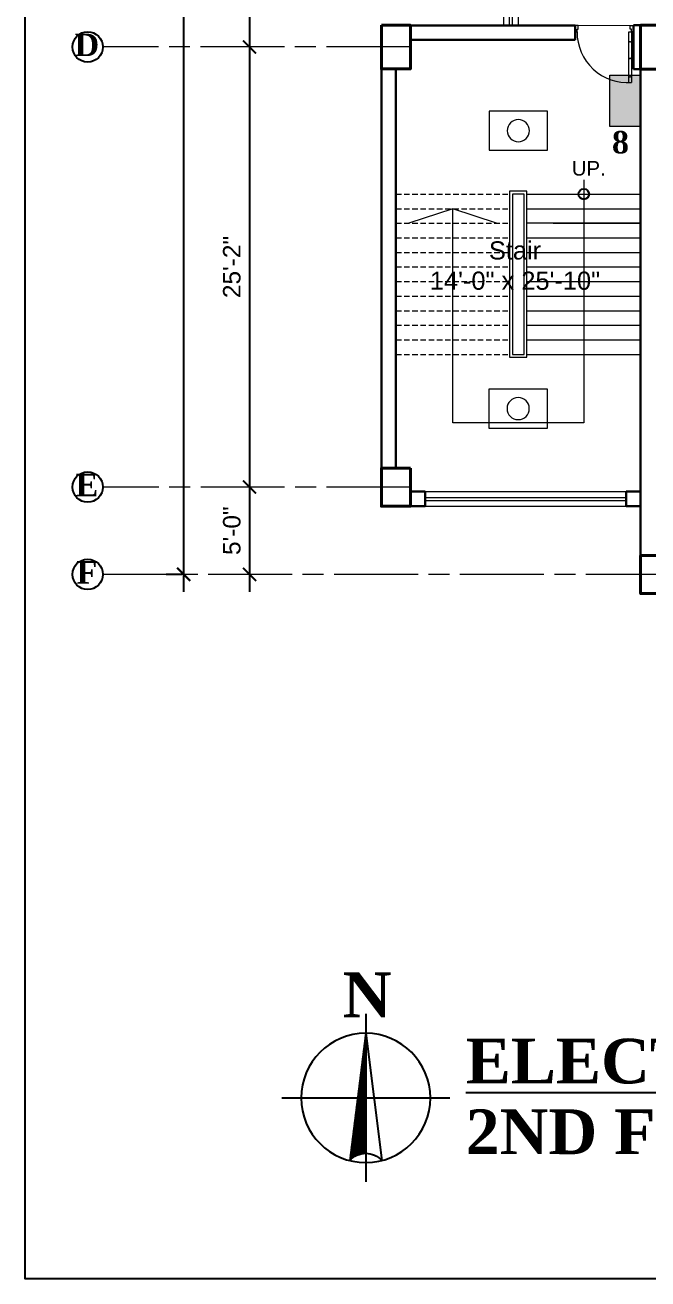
# Model space of a CAD drawing. Header units: inches. Extents: x -12 to 20935469, y -1604 to 24729220.
# Drawn here: x 20823799 to 20824227, y 24657854 to 24658714 of the extents above; entities that cross this region are included whole.
import ezdxf

# ---------------------------------------------------------------- set-up
doc = ezdxf.new("R2010")
doc.units = ezdxf.units.IN
doc.header["$LTSCALE"] = 0.03
doc.header["$MEASUREMENT"] = 0
doc.header["$PDMODE"] = 32
doc.header["$PDSIZE"] = 15
for name, pattern in [('ACAD_ISO02W100', [15, 12, -3]), ('ACAD_ISO08W100', [36, 24, -3, 6, -3]), ('DASHED2', [0.375, 0.25, -0.125]), ('DOT', [0.25, 0, -0.25])]:
    doc.linetypes.add(name, pattern=pattern)
for name, color, linetype, lineweight in [('CL BOX', 90, 'ACAD_ISO02W100', 0), ('column', 1, 'Continuous', 40), ('Dim Line', 252, 'Continuous', 13), ('Dimiention', 75, 'Continuous', 18), ('Door', 7, 'Continuous', 18), ('Gas', 21, 'Continuous', 5), ('Grid Line', 252, 'Continuous', 18), ('Hatch', 253, 'Continuous', 15), ('line', 7, 'Continuous', 9), ('Main Wall', 7, 'Continuous', 30), ('RAIL', 23, 'Continuous', 13), ('STAIR', 46, 'Continuous', 15), ('wind.', 150, 'Continuous', 20)]:
    doc.layers.add(name, color=color, linetype=linetype, lineweight=lineweight)
for name, color, linetype in [('H', 154, 'Continuous'), ('SB TEXT', 215, 'DOT'), ('TEXT', 7, 'Continuous')]:
    doc.layers.add(name, color=color, linetype=linetype)
doc.styles.add('2', font='swisscl.ttf')
doc.styles.add('RomanS', font='arial.ttf', dxfattribs={"height": 12})
doc.styles.get("Standard").update_dxf_attribs({"font": 'timesbd.ttf'})
doc.dimstyles.new('Aec_Arch_I', dxfattribs={"dimscale": 96, "dimtxt": 12, "dimasz": 0.09375, "dimexe": 0.125, "dimexo": 0.125, "dimgap": 0.0625, "dimtad": 1, "dimdec": 0, "dimzin": 3, "dimdsep": 46, "dimlunit": 4, "dimtxsty": 'RomanS', "dimblk1": 'ARCHTICK', "dimblk2": 'ARCHTICK', "dimsah": 1, "dimcen": 0.09375, "dimdle": 0.125, "dimadec": 0, "dimazin": 0, "dimtfac": 0.75, "dimtdec": 0, "dimtmove": 2, "dimatfit": 3, "dimldrblk": 'ARCHTICK', "dimfxl": 1, "dimfrac": 1, "dimtolj": 1, "dimtzin": 0, "dimarcsym": 0})

# ---------------------------------------------------------------- blocks, each defined once
blk = doc.blocks.new('Door_45')
at = {"layer": 'Door'}
for p, q in [((1.5, 4.97), (1.5, 43.97)), ((1.5, 40.03), (2.25, 40.03)), ((2.25, 40.03), (2.25, 39.53)), ((2.25, 39.53), (2.75, 39.53)), ((2.75, 39.53), (2.75, 40.03)), ((2.75, 40.03), (3.5, 40.03)), ((3.5, 44.03), (3.5, 4.97)), ((1.5, 25.77), (2.25, 25.77)), ((2.25, 25.77), (2.25, 25.27)), ((2.25, 25.27), (2.75, 25.27)), ((2.75, 25.77), (3.5, 25.77)), ((2.75, 25.27), (2.75, 25.77)), ((1.5, 12.57), (2.25, 12.57)), ((2.25, 12.57), (2.25, 13.07)), ((2.25, 13.07), (2.75, 13.07)), ((2.75, 13.07), (2.75, 12.57)), ((2.75, 12.57), (3.5, 12.57)), ((0, -0.03), (0, 4.97)), ((0, 4.97), (1.5, 4.97)), ((3.5, 4.97), (1.5, 4.97)), ((1.5, 4.97), (1.5, 2.97)), ((1.5, 2.97), (2.5, 2.97)), ((2.5, 2.97), (2.5, -0.03)), ((42.5, 3), (42.5, -0.03)), ((43.5, 3), (42.5, 3)), ((45, 5), (43.5, 5)), ((43.5, 5), (43.5, 3)), ((45, -0.03), (45, 5)), ((2.5, -0.03), (0, -0.03)), ((42.5, -0.03), (45, -0.03))]:
    blk.add_line(p, q, dxfattribs=at)
blk.add_arc((4.66, 5.26), 38.84, 359.62325, 94.66847, dxfattribs=at)
blk = doc.blocks.new('_ArchTick')
at = {"color": 0, "linetype": 'ByBlock', "lineweight": 35, "const_width": 0.15}
blk.add_lwpolyline([(-0.5, -0.5), (0.5, 0.5)], dxfattribs=at)
blk = doc.blocks.new('*D332')
at = {"layer": 'Defpoints', "color": 0, "transparency": 16777216}
for p in [(20820043.81, 24639011.47), (20820043.81, 24638861.47), (20820043.81, 24638861.47)]:
    blk.add_point(p, dxfattribs=at)
at = {"layer": 'Dim Line', "color": 0, "lineweight": -2, "transparency": 16777216}
for p, q in [((20820043.81, 24639023.47), (20820043.81, 24638849.47)), ((20820055.81, 24639011.47), (20820055.81, 24639011.47)), ((20820055.81, 24638861.47), (20820055.81, 24638861.47))]:
    blk.add_line(p, q, dxfattribs=at)
at = {"layer": 'Dim Line', "color": 0, "lineweight": -2, "transparency": 16777216, "xscale": 9, "yscale": 9, "zscale": 9}
for p, rotation in [((20820043.81, 24639011.47), 90), ((20820043.81, 24638861.47), 270)]:
    blk.add_blockref('_ArchTick', p, dxfattribs=dict(at, rotation=rotation))
at = {"layer": 'Dim Line', "color": 0, "transparency": 16777216, "insert": (20820031.68, 24638936.47), "char_height": 12, "attachment_point": 5, "rotation": 90, "style": 'RomanS'}
blk.add_mtext('\\A1;12\'-6"', dxfattribs=at)
blk = doc.blocks.new('*D333')
at = {"layer": 'Defpoints', "color": 0, "transparency": 16777216}
for p in [(20820043.81, 24638861.47), (20820043.81, 24638559.44), (20820043.81, 24638559.44)]:
    blk.add_point(p, dxfattribs=at)
at = {"layer": 'Dim Line', "color": 0, "lineweight": -2, "transparency": 16777216}
for p, q in [((20820043.81, 24638873.47), (20820043.81, 24638547.44)), ((20820055.81, 24638861.47), (20820055.81, 24638861.47)), ((20820055.81, 24638559.44), (20820055.81, 24638559.44))]:
    blk.add_line(p, q, dxfattribs=at)
at = {"layer": 'Dim Line', "color": 0, "lineweight": -2, "transparency": 16777216, "xscale": 9, "yscale": 9, "zscale": 9}
for p, rotation in [((20820043.81, 24638861.47), 90), ((20820043.81, 24638559.44), 270)]:
    blk.add_blockref('_ArchTick', p, dxfattribs=dict(at, rotation=rotation))
at = {"layer": 'Dim Line', "color": 0, "transparency": 16777216, "insert": (20820031.68, 24638710.46), "char_height": 12, "attachment_point": 5, "rotation": 90, "style": 'RomanS'}
blk.add_mtext('\\A1;25\'-2"', dxfattribs=at)
blk = doc.blocks.new('*D334')
at = {"layer": 'Defpoints', "color": 0, "transparency": 16777216}
for p in [(20820043.81, 24638559.44), (20820043.81, 24638499.48), (20820043.81, 24638499.48)]:
    blk.add_point(p, dxfattribs=at)
at = {"layer": 'Dim Line', "color": 0, "lineweight": -2, "transparency": 16777216}
for p, q in [((20820043.81, 24638571.44), (20820043.81, 24638487.48)), ((20820055.81, 24638559.44), (20820055.81, 24638559.44)), ((20820055.81, 24638499.48), (20820055.81, 24638499.48))]:
    blk.add_line(p, q, dxfattribs=at)
at = {"layer": 'Dim Line', "color": 0, "lineweight": -2, "transparency": 16777216, "xscale": 9, "yscale": 9, "zscale": 9}
for p, rotation in [((20820043.81, 24638559.44), 90), ((20820043.81, 24638499.48), 270)]:
    blk.add_blockref('_ArchTick', p, dxfattribs=dict(at, rotation=rotation))
at = {"layer": 'Dim Line', "color": 0, "transparency": 16777216, "insert": (20820031.68, 24638529.46), "char_height": 12, "attachment_point": 5, "rotation": 90, "style": 'RomanS'}
blk.add_mtext('\\A1;5\'-0"', dxfattribs=at)
blk = doc.blocks.new('*D335')
at = {"layer": 'Defpoints', "color": 0, "transparency": 16777216}
for p in [(20819998.65, 24639371.33), (20820009.29, 24639371.33), (20820009.29, 24638499.48)]:
    blk.add_point(p, dxfattribs=at)
at = {"layer": 'Dim Line', "color": 0, "lineweight": -2, "transparency": 16777216}
for p, q in [((20819998.65, 24638487.48), (20819998.65, 24639383.33)), ((20819997.29, 24639371.33), (20819986.65, 24639371.33)), ((20819997.29, 24638499.48), (20819986.65, 24638499.48))]:
    blk.add_line(p, q, dxfattribs=at)
at = {"layer": 'Dim Line', "color": 0, "lineweight": -2, "transparency": 16777216, "xscale": 9, "yscale": 9, "zscale": 9}
for p, rotation in [((20819998.65, 24639371.33), 90), ((20819998.65, 24638499.48), 270)]:
    blk.add_blockref('_ArchTick', p, dxfattribs=dict(at, rotation=rotation))
at = {"layer": 'Dim Line', "color": 0, "transparency": 16777216, "insert": (20819986.53, 24638935.41), "char_height": 12, "attachment_point": 5, "rotation": 90, "style": 'RomanS'}
blk.add_mtext('\\A1;72\'-8"', dxfattribs=at)
blk = doc.blocks.new('GGGFGFG')
at = {"layer": 'line', "color": 4, "ltscale": 50}
for p, q in [((7356688.2, 3293208.1), (7357003, 3293208.1)), ((7356688.2, 3292998.4), (7356688.2, 3293208.1)), ((7357003, 3293208.1), (7357003, 3292998.4)), ((7357003, 3292998.4), (7356688.2, 3292998.4))]:
    blk.add_line(p, q, dxfattribs=at)
blk.add_circle((7356845.6, 3293103.2), 59.6, dxfattribs=at)
blk = doc.blocks.new('JUJUJUKIII')
at = {"layer": 'H', "ltscale": 50, "true_color": 0x999999, "transparency": 33554556}
h = blk.add_hatch(color=253, dxfattribs=at)
h.dxf.hatch_style = 1
h.paths.add_polyline_path([(7363219.9, 3291034.2), (7363425.7, 3291034.2), (7363425.7, 3291376.7), (7363219.9, 3291376.7)])
at = {"layer": 'Dimiention', "color": 4, "ltscale": 50}
blk.add_lwpolyline([(7363219.9, 3291034.2), (7363425.7, 3291034.2), (7363425.7, 3291376.7), (7363219.9, 3291376.7)], close=True, dxfattribs=at)
blk = doc.blocks.new('NORTHSIGN')
at = {"lineweight": -3}
h = blk.add_hatch(dxfattribs=at)
h.set_pattern_fill('ANSI31', color=256, scale=0.00164, style=0)
h.set_pattern_definition([(135, (0.0461253, -0.606902), (0.00356656, 0.00356656), [])])
h.paths.add_polyline_path([(0, -0.0797), (0.0334, -0.3453), (0, -0.3453)])
edge = h.paths.add_edge_path()
edge.add_ellipse((0, -0.6599), major_axis=(-0.0871, 0.0026), ratio=1, start_angle=222.7483, end_angle=271.7164, ccw=False)
edge.add_line((0.0658, -0.6027), (0.0334, -0.3453))
edge.add_line((0.0334, -0.3453), (0, -0.3453))
edge.add_line((0, -0.3453), (0, -0.5727))
for p, q in [((0, 0), (0, -0.6906)), ((0, -0.0797), (-0.0658, -0.6027)), ((0, -0.0797), (0.0658, -0.6027)), ((0.3453, -0.3453), (-0.3453, -0.3453))]:
    blk.add_line(p, q, dxfattribs=at)
blk.add_circle((0, -0.3453), 0.2656, dxfattribs=at)
blk.add_circle((0, -0.3453), 0.2656, dxfattribs=at)
blk.add_arc((0, -0.6599), 0.0872, 41.0319, 138.9681)
blk = doc.blocks.new('GRID')
at = {"layer": 'Grid Line', "color": 252, "linetype": 'ACAD_ISO08W100', "lineweight": 9, "ltscale": 80, "true_color": 0x939598}
for p, q in [((20820154.14, 24638861.47), (20819943.28, 24638861.47)), ((20820154.28, 24638559.44), (20819943.28, 24638559.44)), ((20820332.25, 24638499.48), (20819943.28, 24638499.48))]:
    blk.add_line(p, q, dxfattribs=at)
at = {"layer": 'TEXT'}
for centre in [(20819932.72, 24638861.47), (20819932.72, 24638559.44), (20819932.72, 24638499.48)]:
    blk.add_circle(centre, 10.42, dxfattribs=at)
at = {"layer": 'TEXT', "char_height": 15.435, "width": 227.4581, "attachment_point": 8, "rotation": 0}
for s, insert in [('\\A1;D', (20819932.21, 24638855.17)), ('\\A1;E', (20819932.21, 24638553.14)), ('\\A1;F', (20819932.21, 24638493.18))]:
    blk.add_mtext(s, dxfattribs=dict(at, insert=insert))
at = {"layer": 'Dim Line'}
for base, p1, p2, picture, middle in [((20819998.65, 24639371.33), (20820009.29, 24638499.48), (20820009.29, 24639371.33), '*D335', (20819986.53, 24638935.41)), ((20820043.81, 24638861.47), (20820043.81, 24639011.47), (20820043.81, 24638861.47), '*D332', (20820031.68, 24638936.47)), ((20820043.81, 24638559.44), (20820043.81, 24638861.47), (20820043.81, 24638559.44), '*D333', (20820031.68, 24638710.46)), ((20820043.81, 24638499.48), (20820043.81, 24638559.44), (20820043.81, 24638499.48), '*D334', (20820031.68, 24638529.46))]:
    dim = blk.add_linear_dim(base=base, p1=p1, p2=p2, angle=90, dimstyle='Aec_Arch_I', dxfattribs=at)
    dim.commit()
    dim.dimension.update_dxf_attribs({"geometry": picture, "text_midpoint": middle})

msp = doc.modelspace()

# ---------------------------------------------------------------- linework, layer by layer
msp.add_circle((20824182.83, 24658598.1), 3.61)
at = {"layer": 'column', "lineweight": 40, "ltscale": 20}
for points in [[(20824043.9, 24658714.02), (20824063.9, 24658714.02), (20824063.9, 24658684.02), (20824043.9, 24658684.02)], [(20824221.87, 24658713.97), (20824241.87, 24658713.97), (20824241.87, 24658683.97), (20824221.87, 24658683.97)], [(20824063.9, 24658409.94), (20824043.9, 24658409.94), (20824043.9, 24658383.94), (20824063.9, 24658383.94)], [(20824241.87, 24658349.98), (20824221.87, 24658349.98), (20824221.87, 24658323.98), (20824241.87, 24658323.98)]]:
    msp.add_lwpolyline(points, close=True, dxfattribs=at)
at = {"layer": 'Defpoints'}
msp.add_lwpolyline([(20823799.35, 24659434.87), (20826238.21, 24659434.87), (20826238.21, 24657853.57), (20823799.35, 24657853.57)], close=True, dxfattribs=at)
at = {"layer": 'Gas', "color": 0, "lineweight": 5}
for points in [[(20824143.85, 24658600.1), (20824131.85, 24658600.1), (20824131.85, 24658486.1), (20824143.85, 24658486.1)], [(20824141.85, 24658598.1), (20824133.85, 24658598.1), (20824133.85, 24658488.1), (20824141.85, 24658488.1)]]:
    msp.add_lwpolyline(points, close=True, dxfattribs=at)
at = {"layer": 'Hatch'}
msp.add_lwpolyline([(20825274.35, 24658593.02), (20825274.34, 24658834.12), (20825139.37, 24658834.12), (20825139.37, 24659149.16), (20824959.82, 24659149.16), (20824959.82, 24658834.12), (20824137.87, 24658834.12), (20824137.87, 24658713.95), (20824781.87, 24658713.97), (20824781.87, 24658593.02)], close=True, dxfattribs=at)
at = {"layer": 'Main Wall', "lineweight": 30}
for p, q in [((20824176.87, 24658713.95), (20824063.9, 24658713.95)), ((20824176.87, 24658713.95), (20824176.87, 24658703.95)), ((20824216.87, 24658713.97), (20824221.87, 24658713.97)), ((20824216.87, 24658683.98), (20824216.87, 24658713.97)), ((20824176.87, 24658703.95), (20824063.9, 24658703.95)), ((20824043.9, 24658683.95), (20824043.9, 24658409.94)), ((20824053.9, 24658683.95), (20824053.9, 24658409.94)), ((20824221.87, 24658683.98), (20824216.87, 24658683.98)), ((20824221.87, 24658323.98), (20824221.87, 24658683.98)), ((20824221.85, 24658384.09), (20824221.85, 24658394.09))]:
    msp.add_line(p, q, dxfattribs=at)
at = {"layer": 'Main Wall'}
for points in [[(20824063.9, 24658393.94), (20824073.9, 24658393.94), (20824073.9, 24658383.95), (20824063.9, 24658383.95)], [(20824211.87, 24658393.94), (20824221.87, 24658393.94), (20824221.87, 24658383.95), (20824211.87, 24658383.95)]]:
    msp.add_lwpolyline(points, close=True, dxfattribs=at)
at = {"layer": 'RAIL', "lineweight": 9}
for p, q in [((20824182.83, 24658607.83), (20824182.83, 24658441.1)), ((20824092.85, 24658588.1), (20824062.85, 24658578.1)), ((20824092.85, 24658441.1), (20824092.85, 24658588.1)), ((20824122.85, 24658578.1), (20824092.85, 24658588.1)), ((20824221.85, 24658578.1), (20824143.85, 24658578.1)), ((20824182.83, 24658441.1), (20824092.85, 24658441.1))]:
    msp.add_line(p, q, dxfattribs=at)
at = {"layer": 'STAIR', "color": 32, "linetype": 'DASHED2', "lineweight": 5, "ltscale": 500}
for p, q in [((20824053.88, 24658598.1), (20824131.85, 24658598.1)), ((20824053.88, 24658588.1), (20824131.85, 24658588.1)), ((20824053.88, 24658578.1), (20824131.85, 24658578.1)), ((20824053.88, 24658568.1), (20824131.85, 24658568.1)), ((20824053.88, 24658558.1), (20824131.85, 24658558.1)), ((20824053.88, 24658548.1), (20824131.85, 24658548.1)), ((20824053.88, 24658538.1), (20824131.85, 24658538.1)), ((20824053.88, 24658528.1), (20824131.85, 24658528.1)), ((20824053.88, 24658518.1), (20824131.85, 24658518.1)), ((20824053.88, 24658508.1), (20824131.85, 24658508.1)), ((20824053.88, 24658498.1), (20824131.85, 24658498.1)), ((20824053.88, 24658488.1), (20824131.85, 24658488.1))]:
    msp.add_line(p, q, dxfattribs=at)
at = {"layer": 'STAIR', "color": 32, "lineweight": 5}
for p, q in [((20824143.85, 24658598.1), (20824221.85, 24658598.1)), ((20824143.85, 24658588.1), (20824221.85, 24658588.1)), ((20824161.85, 24658578.1), (20824221.85, 24658578.1)), ((20824143.85, 24658568.1), (20824221.85, 24658568.1)), ((20824143.85, 24658558.1), (20824221.85, 24658558.1)), ((20824143.85, 24658548.1), (20824221.85, 24658548.1)), ((20824143.85, 24658538.1), (20824221.85, 24658538.1)), ((20824143.85, 24658528.1), (20824221.85, 24658528.1)), ((20824143.85, 24658518.1), (20824221.85, 24658518.1)), ((20824143.85, 24658508.1), (20824221.85, 24658508.1)), ((20824143.85, 24658498.1), (20824221.85, 24658498.1)), ((20824143.85, 24658488.1), (20824221.85, 24658488.1))]:
    msp.add_line(p, q, dxfattribs=at)
at = {"layer": 'wind.'}
for p, q in [((20824127.87, 24658713.95), (20824127.87, 24658834.43)), ((20824131.87, 24658713.95), (20824131.87, 24658834.43)), ((20824133.87, 24658713.95), (20824133.87, 24658834.43))]:
    msp.add_line(p, q, dxfattribs=at)
at = {"layer": 'wind.', "lineweight": 5}
for p, q in [((20824068.9, 24658393.94), (20824216.87, 24658393.94)), ((20824073.9, 24658389.94), (20824211.87, 24658389.94)), ((20824073.9, 24658387.94), (20824211.87, 24658387.94)), ((20824068.9, 24658383.95), (20824216.87, 24658383.95))]:
    msp.add_line(p, q, dxfattribs=at)

# ---------------------------------------------------------------- block references
msp.add_blockref('GRID', (3909.6, 19837.65))
at = {"xscale": -167.0133278539784, "yscale": 167.0133278539784, "zscale": 167.0133278555559}
msp.add_blockref('NORTHSIGN', (20824033.17, 24658035.45, 0), dxfattribs=at)
at = {"layer": 'CL BOX', "color": 5, "xscale": -0.127552882082143, "yscale": 0.127552882082143, "zscale": 0.127552882082143, "rotation": 359.9998993550784}
for p in [(21762524.05, 24238595.17), (21762523.93, 24238404.49)]:
    msp.add_blockref('GGGFGFG', p, dxfattribs=at)
at = {"layer": 'Door', "color": 250, "ltscale": 20, "xscale": 0.8888888888759539, "yscale": 0.8888888888759539, "zscale": 0.8888888888759539, "rotation": 180}
msp.add_blockref('Door_45', (20824216.87, 24658713.92), dxfattribs=at)
at = {"layer": 'line', "color": 5, "xscale": -0.1026830631760966, "yscale": 0.1026830631760966, "zscale": 0.1026830631760966}
msp.add_blockref('JUJUJUKIII', (21580299.82, 24320711.14), dxfattribs=at)

# ---------------------------------------------------------------- texts
msp.add_text('N', height=30.73).set_placement((20824017.39, 24658033.15, 0))
at = {"insert": (20824101.82, 24658018.47, 0), "char_height": 30.7306, "width": 958.24, "attachment_point": 1, "line_spacing_factor": 0.947396}
msp.add_mtext('{\\LELECTRICAL FIXTURE LAYOUT PLAN \\P}2ND FLOOR PLAN', dxfattribs=at)
at = {"layer": 'SB TEXT', "insert": (20824208.01, 24658625.79), "char_height": 15.435, "width": 227.4581, "attachment_point": 8, "rotation": 0}
msp.add_mtext('\\A1;8', dxfattribs=at)
at = {"layer": 'TEXT', "color": 30, "lineweight": 5, "ltscale": 20, "attachment_point": 2, "style": '2'}
for s, width, gutter_width, insert, char_height in [('{\\fArial|b0|i0|c0|p34;\\C0;UP.}', 104.7597, 0.5, (20824186.25, 24658620.84), 10), ('\\pxsm1;{\\fArial|b0|i0|c0|p34;\\C0;Stair\\P14\'-0" x 25\'-10"  }', 151.3847, 0.282, (20824135.63, 24658565.73), 12.4758)]:
    msp.add_mtext_dynamic_manual_height_columns(s, width=width, gutter_width=gutter_width, heights=[0], dxfattribs=dict(at, insert=insert, char_height=char_height))

doc.saveas('drawing.dxf')
